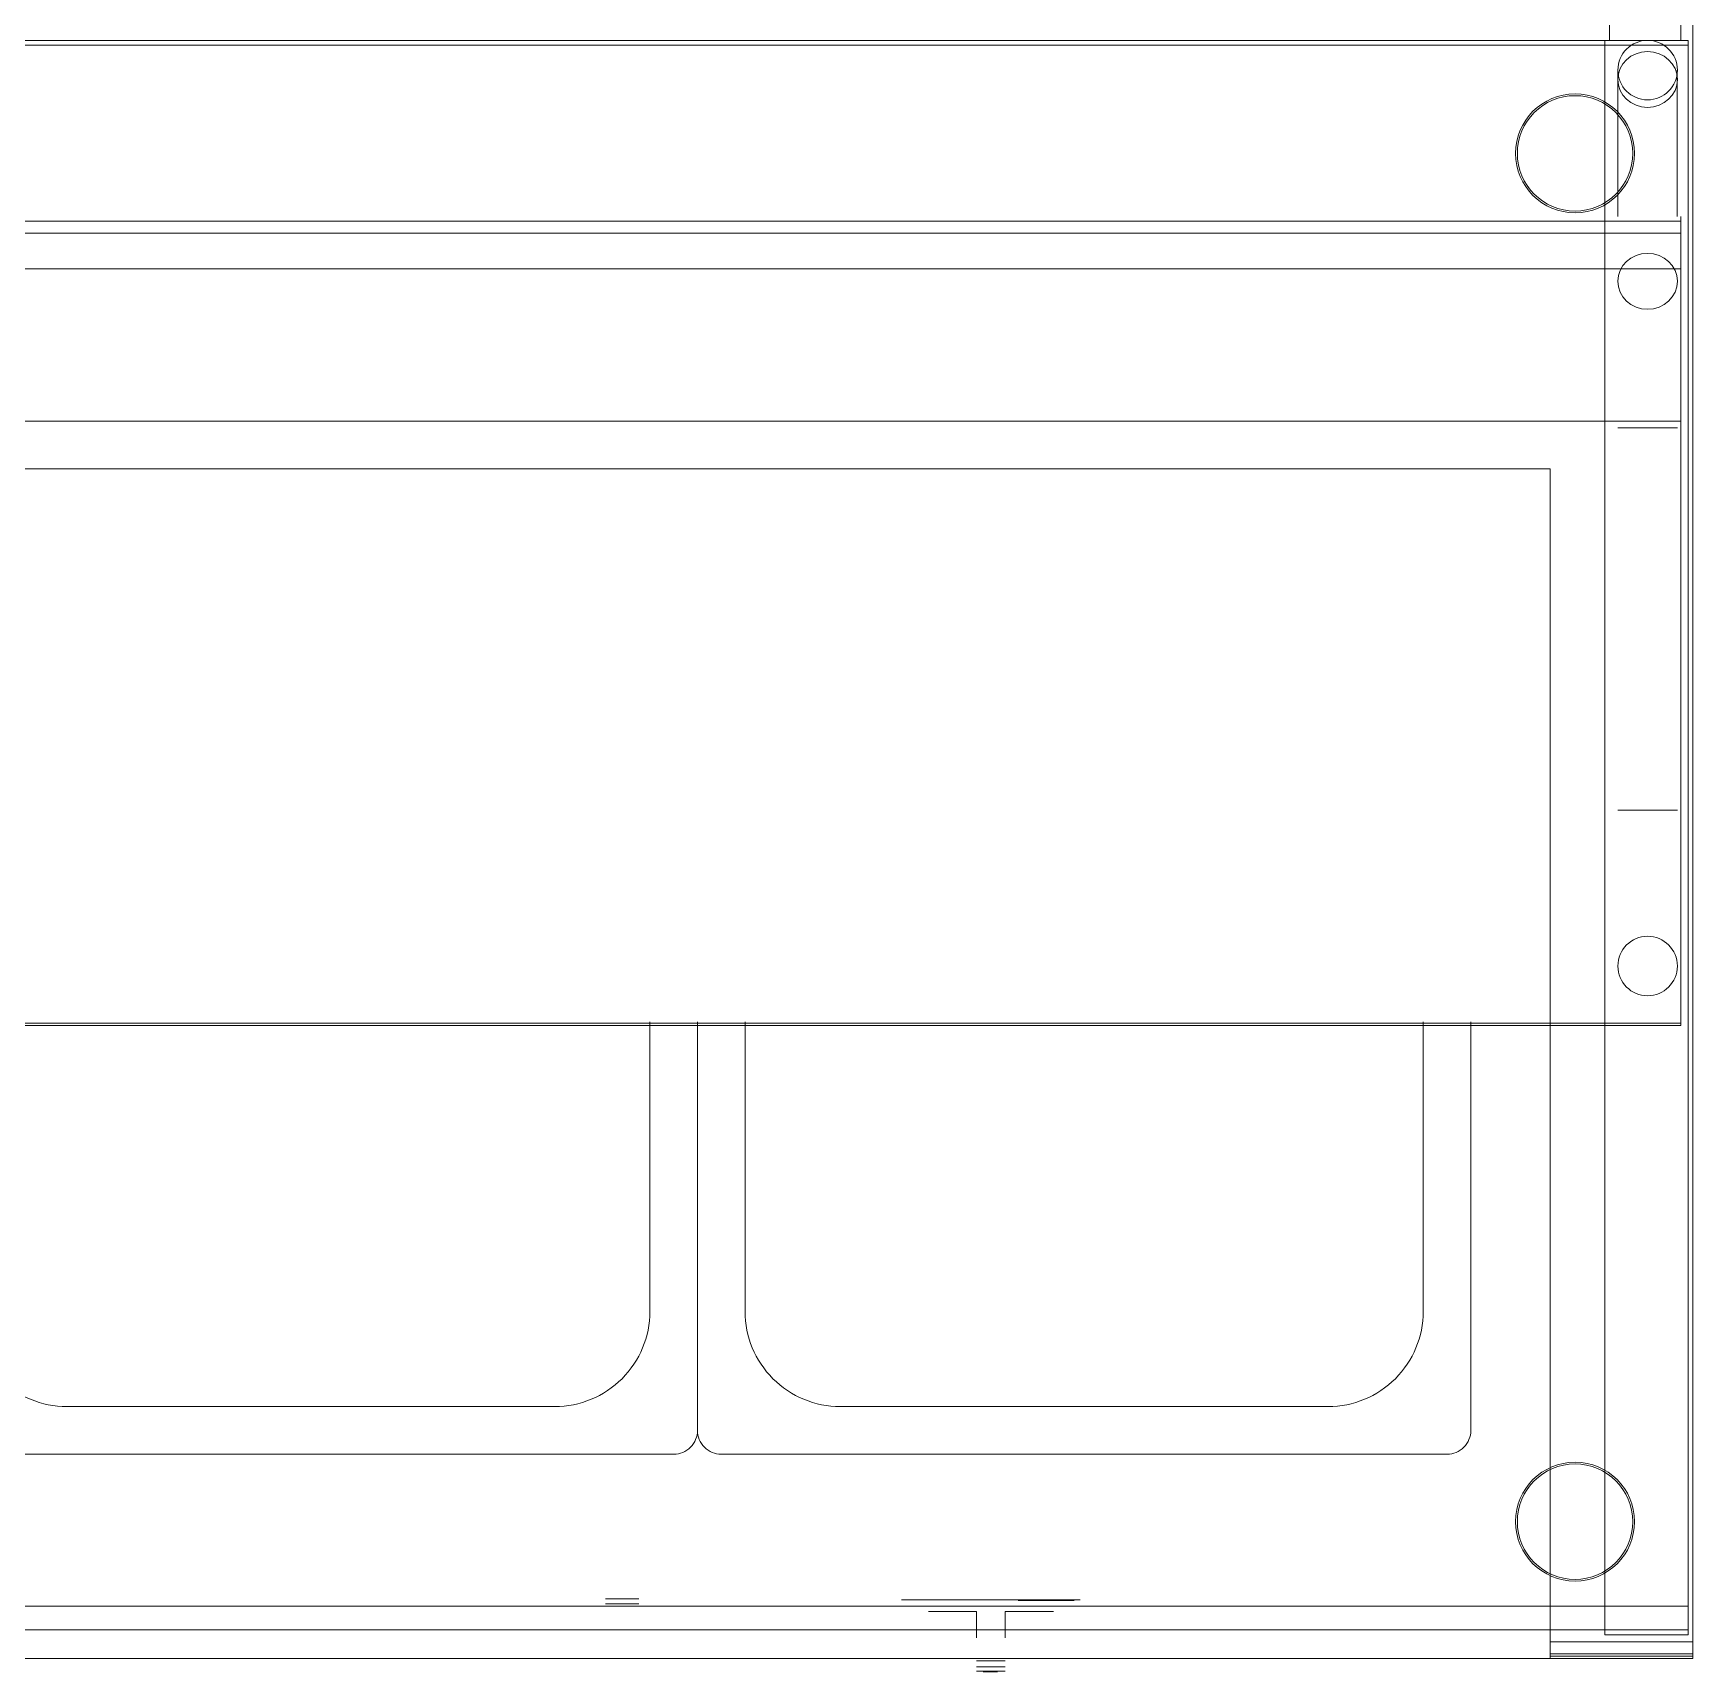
# Model space of a CAD drawing. Header units: millimetres. Extents: x -217779 to 263180, y 55413 to 130161.
# Drawn here: x -208516 to -207818, y 116036 to 116725 of the extents above; entities that cross this region are included whole.
import ezdxf

# ---------------------------------------------------------------- set-up
doc = ezdxf.new("R2010")
doc.units = ezdxf.units.MM
doc.layers.add('ТХ_пищеблок', color=30, linetype='Continuous', lineweight=20)
doc.layers.add('ТХ_привязка ТХ', color=7, linetype='Continuous', true_color=0x163d5c)

# ---------------------------------------------------------------- blocks, each defined once
blk = doc.blocks.new('A$C19c1ccfc')
at = {"layer": 'ТХ_пищеблок', "color": 230, "extrusion": (-1, 2.44929e-16, 3.40358e-28)}
for p, q in [((-1869.21, -13629.18, -147.22), (-1869.21, -13279.18, -147.22)), ((-1869.21, -13621.18, -252.22), (-1869.21, -13629.18, -252.22)), ((-1869.21, -13629.18, -252.22), (-1869.21, -13629.18, -147.22))]:
    blk.add_line(p, q, dxfattribs=at)
at = {"layer": 'ТХ_пищеблок', "color": 230}
for p, q in [((-1869.21, -13629.18, -147.22), (-1869.21, -13279.18, -147.22)), ((-1839.21, -13279.18, -147.22), (-1839.21, -13629.18, -147.22)), ((-1834.21, -13604.18, -917.22), (-1834.21, -14309.18, -917.22)), ((-1834.21, -14307.18, -47.22), (-1834.21, -13626.18, -47.22)), ((-3332.21, -13629.18, -816.72), (-1836.21, -13629.18, -816.72)), ((-3332.21, -13629.18, -760.72), (-1836.21, -13629.18, -760.72)), ((-3332.21, -13631.18, -818.72), (-1836.21, -13631.18, -818.72)), ((-3332.21, -13631.18, -817.72), (-1836.21, -13631.18, -817.72)), ((-3332.21, -13631.18, -817.72), (-1836.21, -13631.18, -817.72)), ((-3332.21, -13631.18, -758.72), (-1836.21, -13631.18, -758.72)), ((-3332.21, -13631.18, -758.72), (-1836.21, -13631.18, -758.72)), ((-1871.21, -13659.77, -105.22), (-1871.21, -13629.18, -105.22)), ((-1871.21, -13629.18, -105.22), (-1836.21, -13629.18, -105.22)), ((-1836.21, -13629.18, -105.22), (-1836.21, -13659.77, -105.22)), ((-1836.21, -13631.18, -817.72), (-1836.21, -13641.18, -817.72)), ((-1836.21, -13631.18, -758.72), (-1836.21, -14297.18, -758.72)), ((-1865.71, -13703.18, -917.22), (-1865.71, -13641.68, -917.22)), ((-1840.71, -13703.18, -917.22), (-1840.71, -13641.68, -917.22)), ((-1871.21, -14299.18, -80.22), (-1871.21, -13690.18, -80.22)), ((-1836.21, -13690.18, -80.22), (-1836.21, -14299.18, -80.22)), ((-1839.21, -13705.18, 262.78), (-3329.21, -13705.18, 262.78)), ((-1839.21, -13705.18, 263.78), (-3329.21, -13705.18, 263.78)), ((-1839.21, -13705.18, 263.78), (-3329.21, -13705.18, 263.78)), ((-1839.21, -13703.18, -917.22), (-1839.21, -14043.18, -917.22)), ((-1839.21, -13710.18, 263.78), (-1839.21, -13705.18, 263.78)), ((-1839.21, -13710.18, 263.78), (-3329.21, -13710.18, 263.78)), ((-1839.21, -13725.18, 322.78), (-3329.21, -13725.18, 322.78)), ((-1839.21, -13725.18, 322.78), (-3329.21, -13725.18, 322.78)), ((-1839.21, -13725.18, -917.22), (-3329.21, -13725.18, -917.22)), ((-1839.21, -14041.18, 322.78), (-1839.21, -13725.18, 322.78)), ((-1839.21, -13789.18, 289.78), (-3329.21, -13789.18, 289.78)), ((-1871.21, -13791.18, -425.72), (-1871.21, -14299.18, -425.72)), ((-1894.21, -13809.18, -47.22), (-3274.21, -13809.18, -47.22)), ((-1894.21, -14307.18, -47.22), (-1894.21, -13809.18, -47.22)), ((-1839.21, -14041.18, 288.78), (-1839.21, -14036.18, 288.78)), ((-1839.21, -14042.18, 289.78), (-3329.21, -14042.18, 289.78)), ((-1839.21, -14043.18, 289.78), (-3329.21, -14043.18, 289.78)), ((-1839.21, -14043.18, 320.78), (-3329.21, -14043.18, 320.78)), ((-1839.21, -14043.18, -917.22), (-3329.21, -14043.18, -917.22)), ((-1894.21, -14309.18, -917.22), (-1894.21, -14043.18, -917.22)), ((-3332.21, -14287.18, -817.72), (-1836.21, -14287.18, -817.72)), ((-1871.21, -14284.18, -723.72), (-1871.21, -14299.18, -723.72)), ((-1836.21, -14287.18, -817.72), (-1836.21, -14297.18, -817.72)), ((-3332.21, -14297.18, -817.72), (-1836.21, -14297.18, -817.72)), ((-3332.21, -14297.18, -817.72), (-1836.21, -14297.18, -817.72)), ((-3332.21, -14297.18, -818.72), (-1836.21, -14297.18, -818.72)), ((-3332.21, -14297.18, -758.72), (-1836.21, -14297.18, -758.72)), ((-3332.21, -14297.18, -758.72), (-1836.21, -14297.18, -758.72)), ((-1894.21, -14307.18, -81.22), (-1894.21, -14302.18, -81.22)), ((-1834.21, -14302.18, -81.22), (-1894.21, -14302.18, -81.22)), ((-1836.21, -14299.18, -80.22), (-1871.21, -14299.18, -80.22)), ((-1834.21, -14307.18, -81.22), (-1834.21, -14302.18, -81.22)), ((-3334.21, -14309.18, -917.22), (-1834.21, -14309.18, -917.22)), ((-1834.21, -14307.18, -47.22), (-1894.21, -14307.18, -47.22)), ((-1834.21, -14307.18, -81.22), (-1894.21, -14307.18, -81.22)), ((-1834.21, -14307.18, -81.22), (-1894.21, -14307.18, -81.22)), ((-1834.21, -14307.18, -82.22), (-1894.21, -14307.18, -82.22)), ((-1834.21, -14307.18, -47.22), (-1894.21, -14307.18, -47.22)), ((-1834.21, -14308.18, -80.22), (-1894.21, -14308.18, -80.22)), ((-1834.21, -14309.18, -80.22), (-1894.21, -14309.18, -80.22)), ((-1834.21, -14309.18, -49.22), (-1894.21, -14309.18, -49.22))]:
    blk.add_line(p, q, dxfattribs=at)
at = {"layer": 'ТХ_пищеблок', "color": 230, "extrusion": (1, -2.44929e-16, -7.99494e-29)}
for p, q in [((-1839.21, -13279.18, -147.22), (-1839.21, -13629.18, -147.22)), ((-1839.21, -13629.18, -252.22), (-1839.21, -13621.18, -252.22)), ((-1839.21, -13629.18, -147.22), (-1839.21, -13629.18, -252.22))]:
    blk.add_line(p, q, dxfattribs=at)
at = {"layer": 'ТХ_пищеблок', "color": 230, "extrusion": (0, 0, -1)}
for p, q in [((-1834.21, -13605.18, -105.22), (-1834.21, -13659.77, -105.22)), ((-3332.21, -13631.18, -818.72), (-1836.21, -13631.18, -818.72)), ((-1871.21, -13629.18, -758.72), (-1871.21, -14299.18, -758.72)), ((-1836.21, -13629.18, -758.72), (-1871.21, -13629.18, -758.72)), ((-1836.21, -14299.18, -758.72), (-1836.21, -13629.18, -758.72)), ((-1836.21, -14298.18, -815.22), (-1836.21, -13630.18, -815.22)), ((-1836.21, -13641.18, -818.72), (-1836.21, -13631.18, -818.72)), ((-1834.21, -13690.18, -80.22), (-1834.21, -14308.18, -80.22)), ((-1839.21, -13705.18, 262.78), (-3329.21, -13705.18, 262.78)), ((-1839.21, -13704.18, 264.78), (-1839.21, -13758.77, 264.78)), ((-1839.21, -13705.18, 262.78), (-1839.21, -13710.18, 262.78)), ((-1839.21, -13710.18, 262.78), (-3329.21, -13710.18, 262.78)), ((-1839.21, -13789.18, 289.78), (-3329.21, -13789.18, 289.78)), ((-1839.21, -13789.18, 289.78), (-1839.21, -14042.18, 289.78)), ((-3274.21, -13809.18, -80.22), (-1894.21, -13809.18, -80.22)), ((-1894.21, -13809.18, -80.22), (-1894.21, -14308.18, -80.22)), ((-1839.21, -14036.18, 287.78), (-1839.21, -14041.18, 287.78)), ((-1839.21, -14042.18, 289.78), (-3329.21, -14042.18, 289.78)), ((-3332.21, -14287.18, -818.72), (-1836.21, -14287.18, -818.72)), ((-1836.21, -14297.18, -818.72), (-1836.21, -14287.18, -818.72)), ((-3332.21, -14297.18, -818.72), (-1836.21, -14297.18, -818.72)), ((-1894.21, -14302.18, -82.22), (-1894.21, -14307.18, -82.22)), ((-1834.21, -14302.18, -82.22), (-1894.21, -14302.18, -82.22)), ((-1871.21, -14299.18, -758.72), (-1836.21, -14299.18, -758.72)), ((-1834.21, -14302.18, -82.22), (-1834.21, -14307.18, -82.22)), ((-1834.21, -14307.18, -82.22), (-1894.21, -14307.18, -82.22)), ((-1834.21, -14308.18, -80.22), (-1894.21, -14308.18, -80.22))]:
    blk.add_line(p, q, dxfattribs=at)
at = {"layer": 'ТХ_пищеблок', "color": 230, "extrusion": (1, -2.44929e-16, 0)}
for p, q in [((-1834.21, -13605.18, -105.22), (-1834.21, -13659.77, -105.22)), ((-1834.21, -14307.18, -47.22), (-1834.21, -13626.18, -47.22)), ((-1836.21, -13629.18, -105.22), (-1836.21, -13659.77, -105.22)), ((-1836.21, -13629.18, -758.72), (-1836.21, -13629.18, -105.22)), ((-1836.21, -14299.18, -758.72), (-1836.21, -13629.18, -758.72)), ((-1836.21, -13690.18, -80.22), (-1836.21, -14299.18, -80.22)), ((-1834.21, -13690.18, -80.22), (-1834.21, -14308.18, -80.22)), ((-1839.21, -13703.18, 300.78), (-1839.21, -13703.18, 264.78)), ((-1839.21, -13704.18, 264.78), (-1839.21, -13758.77, 264.78)), ((-1839.21, -13705.18, 262.78), (-1839.21, -13710.18, 262.78)), ((-1839.21, -13710.18, 263.78), (-1839.21, -13705.18, 263.78)), ((-1839.21, -13710.18, 262.78), (-1839.21, -13710.18, 263.78)), ((-1839.21, -14041.18, 322.78), (-1839.21, -13725.18, 322.78)), ((-1839.21, -13789.18, 289.78), (-1839.21, -14042.18, 289.78)), ((-1839.21, -14041.18, 288.78), (-1839.21, -14036.18, 288.78)), ((-1839.21, -14036.18, 288.78), (-1839.21, -14036.18, 287.78)), ((-1839.21, -14036.18, 287.78), (-1839.21, -14041.18, 287.78)), ((-1839.21, -14043.18, 289.78), (-1839.21, -14043.18, 320.78)), ((-1836.21, -14299.18, -758.72), (-1836.21, -14299.18, -80.22)), ((-1834.21, -14307.18, -81.22), (-1834.21, -14302.18, -81.22)), ((-1834.21, -14302.18, -81.22), (-1834.21, -14302.18, -82.22)), ((-1834.21, -14302.18, -82.22), (-1834.21, -14307.18, -82.22)), ((-1834.21, -14309.18, -80.22), (-1834.21, -14309.18, -49.22))]:
    blk.add_line(p, q, dxfattribs=at)
at = {"layer": 'ТХ_пищеблок', "color": 230, "extrusion": (1.39226e-29, 5.68434e-14, -1)}
for p, q in [((-1869.21, -13621.18, -252.22), (-1869.21, -13629.18, -252.22)), ((-1839.21, -13629.18, -252.22), (-1839.21, -13621.18, -252.22)), ((-1869.21, -13629.18, -252.22), (-1839.21, -13629.18, -252.22))]:
    blk.add_line(p, q, dxfattribs=at)
at = {"layer": 'ТХ_пищеблок', "color": 230, "extrusion": (2.44929e-16, 1, 0)}
for p, q in [((-3332.21, -13629.18, -760.72), (-1836.21, -13629.18, -760.72)), ((-3332.21, -13629.18, -816.72), (-1836.21, -13629.18, -816.72)), ((-1871.21, -13629.18, -105.22), (-1836.21, -13629.18, -105.22)), ((-1871.21, -13629.18, -105.22), (-1871.21, -13629.18, -758.72)), ((-1836.21, -13629.18, -758.72), (-1871.21, -13629.18, -758.72)), ((-1836.21, -13629.18, -758.72), (-1836.21, -13629.18, -105.22)), ((-1836.21, -13629.18, -816.72), (-1836.21, -13629.18, -760.72)), ((-1839.21, -14036.18, 288.78), (-1839.21, -14036.18, 287.78)), ((-3332.21, -14287.18, -817.72), (-1836.21, -14287.18, -817.72)), ((-3332.21, -14287.18, -818.72), (-1836.21, -14287.18, -818.72)), ((-1836.21, -14287.18, -818.72), (-1836.21, -14287.18, -817.72)), ((-1894.21, -14302.18, -81.22), (-1894.21, -14302.18, -82.22)), ((-1834.21, -14302.18, -82.22), (-1894.21, -14302.18, -82.22)), ((-1834.21, -14302.18, -81.22), (-1894.21, -14302.18, -81.22)), ((-1836.21, -14298.18, -816.72), (-1836.21, -14298.18, -815.22)), ((-1834.21, -14302.18, -81.22), (-1834.21, -14302.18, -82.22))]:
    blk.add_line(p, q, dxfattribs=at)
at = {"layer": 'ТХ_пищеблок', "color": 230, "extrusion": (-1, 2.44929e-16, 0)}
for p, q in [((-1871.21, -13629.18, -758.72), (-1871.21, -14299.18, -758.72)), ((-1871.21, -13629.18, -105.22), (-1871.21, -13629.18, -758.72)), ((-1871.21, -13659.77, -105.22), (-1871.21, -13629.18, -105.22)), ((-1871.21, -14299.18, -80.22), (-1871.21, -13690.18, -80.22)), ((-1894.21, -13809.18, -80.22), (-1894.21, -14308.18, -80.22)), ((-1894.21, -13809.18, -80.22), (-1894.21, -13809.18, -47.22)), ((-1894.21, -14307.18, -47.22), (-1894.21, -13809.18, -47.22)), ((-1894.21, -14302.18, -82.22), (-1894.21, -14307.18, -82.22)), ((-1894.21, -14302.18, -81.22), (-1894.21, -14302.18, -82.22)), ((-1894.21, -14307.18, -81.22), (-1894.21, -14302.18, -81.22)), ((-1871.21, -14299.18, -758.72), (-1871.21, -14299.18, -80.22)), ((-1894.21, -14309.18, -80.22), (-1894.21, -14309.18, -49.22))]:
    blk.add_line(p, q, dxfattribs=at)
at = {"layer": 'ТХ_пищеблок', "color": 230, "extrusion": (-2.44929e-16, -1, 0)}
for p, q in [((-1869.21, -13629.18, -252.22), (-1869.21, -13629.18, -147.22)), ((-1869.21, -13629.18, -252.22), (-1839.21, -13629.18, -252.22)), ((-1839.21, -13629.18, -147.22), (-1839.21, -13629.18, -252.22)), ((-1836.21, -13630.18, -815.22), (-1836.21, -13630.18, -816.72)), ((-1839.21, -13710.18, 263.78), (-3329.21, -13710.18, 263.78)), ((-1839.21, -13710.18, 262.78), (-3329.21, -13710.18, 262.78)), ((-1839.21, -13710.18, 262.78), (-1839.21, -13710.18, 263.78)), ((-1894.21, -13809.18, -47.22), (-3274.21, -13809.18, -47.22)), ((-3274.21, -13809.18, -80.22), (-1894.21, -13809.18, -80.22)), ((-1894.21, -13809.18, -80.22), (-1894.21, -13809.18, -47.22)), ((-1839.21, -14043.18, 320.78), (-3329.21, -14043.18, 320.78)), ((-1839.21, -14043.18, 289.78), (-3329.21, -14043.18, 289.78)), ((-1839.21, -14043.18, 289.78), (-1839.21, -14043.18, 320.78)), ((-1871.21, -14284.18, -460.72), (-1871.21, -14284.18, -723.72)), ((-1836.21, -14299.18, -80.22), (-1871.21, -14299.18, -80.22)), ((-1871.21, -14299.18, -758.72), (-1836.21, -14299.18, -758.72)), ((-1871.21, -14299.18, -758.72), (-1871.21, -14299.18, -80.22)), ((-1871.21, -14299.18, -425.72), (-1871.21, -14299.18, -460.72)), ((-1871.21, -14299.18, -723.72), (-1871.21, -14299.18, -758.72)), ((-1836.21, -14299.18, -758.72), (-1836.21, -14299.18, -80.22)), ((-1894.21, -14309.18, -80.22), (-1894.21, -14309.18, -49.22)), ((-1834.21, -14309.18, -49.22), (-1894.21, -14309.18, -49.22)), ((-1834.21, -14309.18, -80.22), (-1894.21, -14309.18, -80.22)), ((-1834.21, -14309.18, -80.22), (-1834.21, -14309.18, -49.22))]:
    blk.add_line(p, q, dxfattribs=at)
at = {"layer": 'ТХ_пищеблок', "color": 230, "extrusion": (1, -2.44929e-16, 1.90905e-27)}
for p, q in [((-1836.21, -13629.18, -816.72), (-1836.21, -13629.18, -760.72)), ((-1836.21, -13630.18, -815.22), (-1836.21, -13630.18, -816.72)), ((-1836.21, -14298.18, -815.22), (-1836.21, -13630.18, -815.22)), ((-1836.21, -13631.18, -758.72), (-1836.21, -14297.18, -758.72)), ((-1836.21, -13641.18, -818.72), (-1836.21, -13631.18, -818.72)), ((-1836.21, -13631.18, -817.72), (-1836.21, -13641.18, -817.72)), ((-1836.21, -13641.18, -817.72), (-1836.21, -13641.18, -818.72)), ((-1836.21, -14287.18, -817.72), (-1836.21, -14297.18, -817.72)), ((-1836.21, -14287.18, -818.72), (-1836.21, -14287.18, -817.72)), ((-1836.21, -14297.18, -818.72), (-1836.21, -14287.18, -818.72)), ((-1836.21, -14298.18, -816.72), (-1836.21, -14298.18, -815.22)), ((-1836.21, -14299.18, -760.72), (-1836.21, -14299.18, -816.72))]:
    blk.add_line(p, q, dxfattribs=at)
at = {"layer": 'ТХ_пищеблок', "color": 230, "extrusion": (-2.44929e-16, -1, -1.13687e-13)}
blk.add_line((-1836.21, -13641.18, -817.72), (-1836.21, -13641.18, -818.72), dxfattribs=at)
at = {"layer": 'ТХ_пищеблок', "color": 230, "extrusion": (2.44929e-16, 1, -1.57898e-15)}
blk.add_line((-1839.21, -13703.18, 300.78), (-1839.21, -13703.18, 264.78), dxfattribs=at)
at = {"layer": 'ТХ_пищеблок', "color": 230, "extrusion": (6.12323e-17, -1.49976e-32, -1)}
for p, q in [((-1871.21, -14299.18, -758.72), (-1871.21, -13791.18, -758.72)), ((-1871.21, -14299.18, -460.72), (-1871.21, -14284.18, -460.72))]:
    blk.add_line(p, q, dxfattribs=at)
at = {"layer": 'ТХ_пищеблок', "color": 230, "extrusion": (1, -2.44929e-16, 6.12323e-17)}
for p, q in [((-1871.21, -13791.18, -758.72), (-1871.21, -13791.18, -425.72)), ((-1871.21, -14299.18, -758.72), (-1871.21, -13791.18, -758.72)), ((-1871.21, -13791.18, -425.72), (-1871.21, -14299.18, -425.72)), ((-1871.21, -14284.18, -723.72), (-1871.21, -14299.18, -723.72)), ((-1871.21, -14284.18, -460.72), (-1871.21, -14284.18, -723.72)), ((-1871.21, -14299.18, -460.72), (-1871.21, -14284.18, -460.72)), ((-1871.21, -14299.18, -723.72), (-1871.21, -14299.18, -758.72)), ((-1871.21, -14299.18, -425.72), (-1871.21, -14299.18, -460.72))]:
    blk.add_line(p, q, dxfattribs=at)
at = {"layer": 'ТХ_пищеблок', "color": 230, "extrusion": (2.44929e-16, 1, 9.09495e-15)}
blk.add_line((-1871.21, -13791.18, -758.72), (-1871.21, -13791.18, -425.72), dxfattribs=at)
at = {"layer": 'ТХ_пищеблок', "color": 230, "extrusion": (-2.41208e-16, -0.984808, 0.173648)}
for p, q in [((-2135.21, -14289.49, -583.24), (-2155.47, -14289.49, -583.24)), ((-2135.21, -14289.48, -583.18), (-2155.46, -14289.48, -583.18)), ((-2135.21, -14289.48, -583.18), (-2135.21, -14289.49, -583.24)), ((-2123.21, -14289.48, -583.18), (-2102.95, -14289.48, -583.18)), ((-2123.21, -14289.48, -583.18), (-2123.21, -14289.49, -583.24)), ((-2123.21, -14289.49, -583.24), (-2102.94, -14289.49, -583.24))]:
    blk.add_line(p, q, dxfattribs=at)
at = {"layer": 'ТХ_пищеблок', "color": 230, "extrusion": (-2.30158e-16, -0.939693, 0.34202)}
for p, q in [((-2135.21, -14289.49, -583.24), (-2155.47, -14289.49, -583.24)), ((-2135.21, -14289.49, -583.24), (-2135.21, -14300.46, -613.37)), ((-2123.21, -14289.49, -583.24), (-2102.94, -14289.49, -583.24)), ((-2123.21, -14289.49, -583.24), (-2123.21, -14300.46, -613.37))]:
    blk.add_line(p, q, dxfattribs=at)
at = {"layer": 'ТХ_пищеблок', "color": 230, "extrusion": (-2.44929e-16, -1, -7.89343e-15)}
for p, q in [((-2135.21, -14289.48, -583.18), (-2155.46, -14289.48, -583.18)), ((-2135.21, -14289.48, -562.57), (-2135.21, -14289.48, -583.18)), ((-2123.21, -14289.48, -562.57), (-2123.21, -14289.48, -583.18)), ((-2123.21, -14289.48, -583.18), (-2102.95, -14289.48, -583.18))]:
    blk.add_line(p, q, dxfattribs=at)
at = {"layer": 'ТХ_пищеблок', "color": 230, "extrusion": (-2.44929e-16, -1, 4.996e-16)}
for p, q in [((-2110.39, -14284.48, -534.86), (-2147.76, -14284.48, -556.14)), ((-2109.9, -14284.48, -535.73), (-2147.27, -14284.48, -557.01)), ((-2109.9, -14284.48, -535.73), (-2147.27, -14284.48, -557.01)), ((-2114.45, -14284.78, -561.72), (-2117.74, -14284.78, -561.72)), ((-2117.74, -14284.78, -561.72), (-2114.33, -14284.78, -560.27)), ((-2114.33, -14284.78, -560.27), (-2115.57, -14284.78, -559.24)), ((-2115.57, -14284.78, -559.24), (-2113.81, -14284.78, -559.39)), ((-2112.77, -14284.78, -562.18), (-2114.45, -14284.78, -563.59)), ((-2114.45, -14284.78, -563.59), (-2114.45, -14284.78, -561.72)), ((-2113.81, -14284.78, -559.39), (-2112.77, -14284.78, -555.51)), ((-2112.77, -14284.78, -555.51), (-2111.73, -14284.78, -559.39)), ((-2111.09, -14284.78, -563.59), (-2112.77, -14284.78, -562.18)), ((-2111.73, -14284.78, -559.39), (-2109.97, -14284.78, -559.24)), ((-2109.97, -14284.78, -559.24), (-2111.21, -14284.78, -560.27)), ((-2111.21, -14284.78, -560.27), (-2107.8, -14284.78, -561.72)), ((-2107.8, -14284.78, -561.72), (-2111.09, -14284.78, -561.72)), ((-2111.09, -14284.78, -561.72), (-2111.09, -14284.78, -563.59)), ((-2110.81, -14284.78, -614.52), (-2109.14, -14284.78, -610.51)), ((-2109.14, -14284.78, -610.51), (-2107.48, -14284.78, -614.52)), ((-2099.99, -14284.78, -586.88), (-2097.21, -14284.78, -580.01)), ((-2097.21, -14284.78, -580.01), (-2094.43, -14284.78, -586.88)), ((-2092.71, -14284.48, -588.72), (-2092.71, -14284.48, -545.72)), ((-2092.71, -14284.48, -588.72), (-2092.71, -14284.48, -545.72)), ((-2091.71, -14284.48, -588.72), (-2091.71, -14284.48, -545.72)), ((-2135.21, -14314.48, -606.88), (-2135.21, -14314.48, -567.82)), ((-2123.21, -14314.48, -567.82), (-2123.21, -14314.48, -606.88))]:
    blk.add_line(p, q, dxfattribs=at)
at = {"layer": 'ТХ_пищеблок', "color": 230, "extrusion": (-1, 2.44929e-16, 3.82949e-28)}
for p, q in [((-2135.21, -14289.48, -562.57), (-2135.21, -14289.48, -583.18)), ((-2135.21, -14289.48, -583.18), (-2135.21, -14289.49, -583.24)), ((-2135.21, -14289.49, -583.24), (-2135.21, -14300.46, -613.37)), ((-2135.21, -14314.48, -606.88), (-2135.21, -14314.48, -567.82))]:
    blk.add_line(p, q, dxfattribs=at)
at = {"layer": 'ТХ_пищеблок', "color": 230, "extrusion": (1, -2.44929e-16, 3.82962e-28)}
for p, q in [((-2123.21, -14289.48, -583.18), (-2123.21, -14289.49, -583.24)), ((-2123.21, -14289.48, -562.57), (-2123.21, -14289.48, -583.18)), ((-2123.21, -14289.49, -583.24), (-2123.21, -14300.46, -613.37)), ((-2123.21, -14314.48, -567.82), (-2123.21, -14314.48, -606.88))]:
    blk.add_line(p, q, dxfattribs=at)
at = {"layer": 'ТХ_пищеблок', "color": 230, "extrusion": (-2.44929e-16, -1, -4.06024e-15)}
blk.add_line((-1836.21, -14299.18, -760.72), (-1836.21, -14299.18, -816.72), dxfattribs=at)

msp = doc.modelspace()

# ---------------------------------------------------------------- linework, layer by layer
at = {"layer": 'ТХ_пищеблок', "color": 230, "elevation": -80.22}
for points in [[(-208561.42, 116309.1), (-208561.42, 116137.37, 0.414214), (-208551.42, 116127.37), (-208246.42, 116127.37, 0.414214), (-208236.42, 116137.37), (-208236.42, 116309.1)], [(-208541.42, 116309.1), (-208541.42, 116187.37, 0.414214), (-208501.42, 116147.37), (-208296.42, 116147.37, 0.414214), (-208256.42, 116187.37), (-208256.42, 116309.1)], [(-207911.42, 116309.1), (-207911.42, 116137.37, -0.414214), (-207921.42, 116127.37), (-208226.42, 116127.37, -0.414214), (-208236.42, 116137.37), (-208236.42, 116309.1)], [(-207931.42, 116309.1), (-207931.42, 116187.37, -0.414214), (-207971.42, 116147.37), (-208176.42, 116147.37, -0.414214), (-208216.42, 116187.37), (-208216.42, 116309.1)]]:
    msp.add_lwpolyline(points, format="xyb", dxfattribs=at)
at = {"layer": 'ТХ_пищеблок', "color": 230, "extrusion": (0, 0, -1)}
for centre in [(207837.12, 116709, 47.22), (207837.12, 116332.5, 47.22)]:
    msp.add_circle(centre, 12.5, dxfattribs=at)
at = {"layer": 'ТХ_пищеблок', "color": 230, "extrusion": (-4.64994e-30, -1.89848e-14, -1)}
msp.add_circle((207837.12, 116709, -10.78), 12.5, dxfattribs=at)
msp.add_circle((207837.12, 116709, -10.78), 12.5, dxfattribs=at)
at = {"layer": 'ТХ_пищеблок', "color": 230}
for centre in [(-207837.12, 116709, -47.22), (-207837.12, 116332.5, 243.78), (-207837.12, 116332.5, -47.22), (-207837.12, 116332.5, 243.78)]:
    msp.add_circle(centre, 12.5, dxfattribs=at)
at = {"layer": 'ТХ_пищеблок', "color": 230, "extrusion": (8.37708e-17, 0.34202, -0.939693)}
for centre in [(207837.12, 109678.22, 39884.3), (207837.12, 109678.22, 39884.3), (207837.12, 109678.22, 39636.35), (207837.12, 109678.22, 39636.35)]:
    msp.add_circle(centre, 12.5, dxfattribs=at)
at = {"layer": 'ТХ_пищеблок', "color": 230, "extrusion": (3.48066e-32, 1.42109e-16, -1)}
for centre, radius in [((207867.62, 116674, 888.42), 25), ((207867.62, 116674, 914.72), 25), ((207867.62, 116674, 888.42), 25), ((207867.62, 116674, 914.72), 25), ((207867.62, 116674, 887.66), 24.24), ((207867.62, 116674, 887.66), 24.24), ((207867.62, 116099, 888.42), 25), ((207867.62, 116099, 914.72), 25), ((207867.62, 116099, 888.42), 25), ((207867.62, 116099, 914.72), 25), ((207867.62, 116099, 887.66), 24.24), ((207867.62, 116099, 887.66), 24.24)]:
    msp.add_circle(centre, radius, dxfattribs=at)
at = {"layer": 'ТХ_пищеблок', "color": 230, "extrusion": (2.44929e-16, 1, 1.73568e-15)}
for centre in [(207837.12, 309.28, 116558.7), (207837.12, 309.28, 116558.7), (207837.12, 309.28, 116398), (207837.12, 309.28, 116398)]:
    msp.add_circle(centre, 12.5, dxfattribs=at)
at = {"layer": 'ТХ_пищеблок', "color": 230, "extrusion": (-2.44929e-16, -1, 0)}
for centre in [(-208268.12, -545.72, -116066.5), (-208268.12, -545.72, -116064.5)]:
    msp.add_circle(centre, 7, dxfattribs=at)
at = {"layer": 'ТХ_пищеблок', "color": 230, "extrusion": (2.44929e-16, 1, 0)}
for centre in [(208268.12, -545.72, 116066.5), (208268.12, -545.72, 116064.5)]:
    msp.add_circle(centre, 7, dxfattribs=at)
at = {"layer": 'ТХ_пищеблок', "color": 230, "extrusion": (1.83697e-16, 1, -4.996e-16)}
msp.add_circle((208113.12, -588.72, 116066.2), 27.5, dxfattribs=at)
at = {"layer": 'ТХ_пищеблок', "color": 230, "extrusion": (2.44929e-16, 1, -4.996e-16)}
msp.add_circle((208113.12, -588.72, 116066.2), 27.5, dxfattribs=at)
at = {"layer": 'ТХ_пищеблок', "color": 230, "extrusion": (-2.44929e-16, -1, 4.996e-16)}
for centre, radius in [((-208088.33, -545.94, -116065.9), 7), ((-208113.29, -572.61, -116035.9), 3)]:
    msp.add_circle(centre, radius, dxfattribs=at)
at = {"layer": 'ТХ_пищеблок', "color": 230, "extrusion": (-2.44929e-16, -1, 0)}
msp.add_arc((-207838.12, -147.22, -116721.5), 15, 0, 180, dxfattribs=at)
msp.add_arc((-207838.12, -147.22, -116721.5), 15, 0, 180, dxfattribs=at)
at = {"layer": 'ТХ_пищеблок', "color": 230}
msp.add_arc((-207837.12, 116709, -917.22), 12.5, 0, 180, dxfattribs=at)
at = {"layer": 'ТХ_пищеблок', "color": 230, "extrusion": (-1, 2.44929e-16, 0)}
for centre, radius, start, end in [((-116719.5, -816.72, 207820.12), 2, 180, 270), ((-116719.5, -760.72, 207820.12), 2, 90, 180), ((-116690.92, -95.22, 207855.12), 10, 270, 348.84006), ((-116690.92, -95.22, 207855.12), 10, 270, 348.84006), ((-116660.5, -101.22, 207855.12), 21, 90, 168.84006), ((-116660.5, -101.22, 207820.12), 21, 90, 168.84006), ((-116660.5, -101.22, 207818.12), 21, 90, 168.84006), ((-116645.5, 264.77, 207823.12), 0.998, 179.88529, 270), ((-116561.5, 268.78, 207823.12), 21, 90, 168.84006), ((-116309.5, 289.78, 207823.12), 1, 270, 0), ((-116053.5, -816.72, 207820.12), 2, 270, 0), ((-116053.5, -760.72, 207820.12), 2, 0, 90), ((-116043.5, -49.22, 207878.12), 2, 0, 90), ((-116043.5, -80.22, 207878.12), 2, 270, 0), ((-116043.5, -80.22, 207878.12), 1, 270, 0), ((-116043.5, -80.22, 207878.12), 1, 270, 0), ((-116043.5, -80.22, 207818.12), 1, 270, 0)]:
    msp.add_arc(centre, radius, start, end, dxfattribs=at)
at = {"layer": 'ТХ_пищеблок', "color": 230, "extrusion": (1, -2.44929e-16, 0)}
for centre, radius, start, end in [((116719.5, -760.72, -207820.12), 2, 0, 90), ((116719.5, -816.72, -207820.12), 2, 270, 360), ((116719.5, -816.72, -207820.12), 1, 270, 0), ((116719.5, -816.72, -207820.12), 1, 270, 0), ((116690.92, -95.22, -207820.12), 10, 191.15994, 270), ((116690.92, -95.22, -207820.12), 10, 191.15994, 270), ((116690.92, -95.22, -207818.12), 10, 191.15994, 270), ((116690.92, -95.22, -207818.12), 10, 191.15994, 270), ((116660.5, -101.22, -207855.12), 21, 11.15994, 90), ((116660.5, -101.22, -207820.12), 21, 11.15994, 90), ((116660.5, -101.22, -207818.12), 21, 11.15994, 90), ((116625.5, 300.78, -207823.12), 22, 360, 90), ((116645.5, 264.78, -207823.12), 2, 270, 0), ((116625.5, 300.78, -207823.12), 22, 360, 90), ((116645.5, 264.78, -207823.12), 2, 270, 0), ((116645.5, 264.77, -207823.12), 0.998, 270, 0.11471), ((116591.92, 274.78, -207823.12), 10, 191.15994, 270), ((116591.92, 274.78, -207823.12), 10, 191.15994, 270), ((116561.5, 268.78, -207823.12), 21, 11.15994, 90), ((116309.5, 289.78, -207823.12), 2, 180, 270), ((116309.5, 320.78, -207823.12), 2, 90, 180), ((116309.5, 289.78, -207823.12), 1, 180, 270), ((116309.5, 289.78, -207823.12), 2, 180, 270), ((116309.5, 320.78, -207823.12), 2, 90, 180), ((116053.5, -816.72, -207820.12), 1, 180, 270), ((116053.5, -760.72, -207820.12), 2, 90, 180), ((116053.5, -816.72, -207820.12), 1, 180, 270), ((116053.5, -816.72, -207820.12), 2, 180, 270), ((116043.5, -80.22, -207878.12), 2, 180, 270), ((116043.5, -49.22, -207878.12), 2, 90, 180), ((116043.5, -80.22, -207818.12), 2, 180, 270), ((116043.5, -49.22, -207818.12), 2, 90, 180), ((116043.5, -80.22, -207818.12), 1, 180, 270), ((116043.5, -80.22, -207818.12), 2, 180, 270), ((116043.5, -49.22, -207818.12), 2, 90, 180)]:
    msp.add_arc(centre, radius, start, end, dxfattribs=at)
at = {"layer": 'ТХ_пищеблок', "color": 230, "extrusion": (-2.44929e-16, -1, 4.996e-16)}
for centre, radius, start, end in [((-208113.12, -588.72, -116066.2), 37.5, 119.65296, 0), ((-208113.12, -588.72, -116066.2), 36.5, 119.65296, 0), ((-208113.12, -588.72, -116066.2), 36.5, 119.65296, 0), ((-208093.06, -615.21, -116065.9), 1.8, 157.48169, 22.51831), ((-208088.12, -545.72, -116066.2), 12.5, 0, 119.65296), ((-208088.12, -545.72, -116066.2), 11.5, 0, 119.65296), ((-208088.12, -545.72, -116066.2), 11.5, 0, 119.65296), ((-208081.12, -588.01, -116065.9), 3, 157.97569, 22.02431), ((-208113.12, -588.72, -116036.2), 19.12, 251.71355, 288.28645), ((-208113.12, -588.72, -116036.2), 21.75, 73.98582, 106.01418), ((-208113.12, -588.72, -116036.2), 19.12, 251.71355, 288.28645), ((-208113.12, -588.72, -116036.2), 21.75, 73.98582, 106.01418)]:
    msp.add_arc(centre, radius, start, end, dxfattribs=at)
at = {"layer": 'ТХ_пищеблок', "color": 230, "extrusion": (-2.44929e-16, -1, -7.89343e-15)}
for start, end in [(102.92071, 168.0647), (102.92071, 168.0647), (11.9353, 77.07929), (11.9353, 77.07929)]:
    msp.add_arc((-208113.12, -588.72, -116061.2), 26.83, start, end, dxfattribs=at)
at = {"layer": 'ТХ_пищеблок', "color": 230, "extrusion": (2.44929e-16, 1, -4.996e-16)}
for centre, radius, start, end in [((208113.12, -588.72, 116040.54), 24.08, 255.57075, 284.42925), ((208113.12, -588.72, 116040.54), 24.08, 255.57075, 284.42925), ((208113.12, -588.72, 116037.94), 23.73, 75.355, 104.645), ((208113.12, -588.72, 116037.94), 23.73, 75.355, 104.645)]:
    msp.add_arc(centre, radius, start, end, dxfattribs=at)

# ---------------------------------------------------------------- block references
at = {"layer": 'ТХ_привязка ТХ', "color": 1, "ltscale": 100}
msp.add_blockref('A$C19c1ccfc', (-205983.92, 130350.68), dxfattribs=at)

doc.saveas('drawing.dxf')
